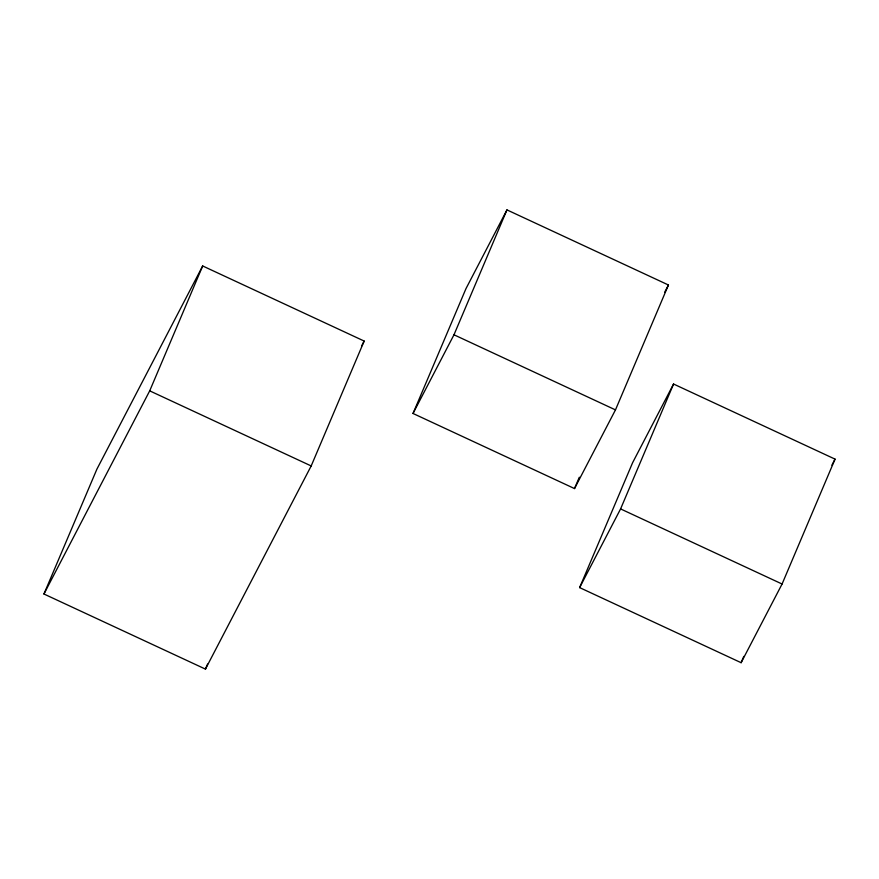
<?xml version="1.0" encoding="UTF-8"?>
<svg xmlns="http://www.w3.org/2000/svg" width="879" height="879" viewBox="0 0 879 879"><rect width="100%" height="100%" fill="white"/><g stroke="black" fill="none" stroke-linecap="round" stroke-linejoin="round"><path stroke-width="1.32" d="M43.95 594.006L96.921 469.111L202.675 265.963L364.17 341.063L311.188 465.947L205.444 669.106L43.95 594.006L149.705 390.847L202.675 265.963M205.444 669.106L207.576 664.052M413.02 413.471L466.002 288.576L506.963 209.894L668.447 284.994L615.476 409.889L574.514 488.57L413.02 413.471L453.982 334.789L506.963 209.894M574.514 488.57L579.327 477.22M579.624 587.601L632.605 462.706L673.556 384.024L835.05 459.124L782.079 584.019L741.118 662.7L579.624 587.601L620.585 508.919L673.556 384.024M741.118 662.7L743.788 656.393M361.632 345.93L364.17 341.063M664.667 292.257L668.447 284.994M831.897 465.178L835.05 459.124M453.982 334.789L615.476 409.889M620.585 508.919L782.079 584.019M149.705 390.847L311.188 465.947"/></g></svg>
